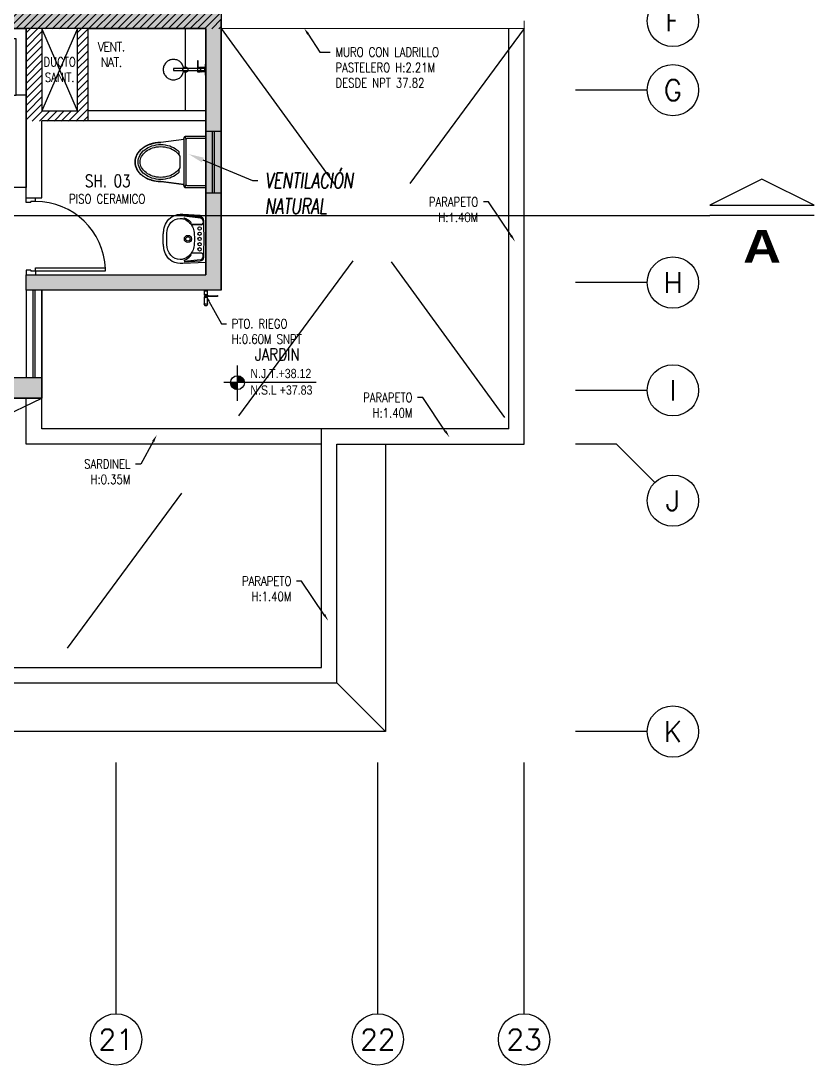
# Model space of a CAD drawing. Header units: millimetres. Extents: x -3 to 53, y -269 to 39.
# Drawn here: x 45.15 to 52.88, y -216.5 to -206.32 of the extents above; entities that cross this region are included whole.
import ezdxf
from ezdxf import colors
from ezdxf.entities.mleader import LeaderData, LeaderLine
from ezdxf.enums import TextEntityAlignment as Align
from ezdxf.math import Vec2, Vec3

# ---------------------------------------------------------------- set-up
doc = ezdxf.new("R2010")
doc.units = ezdxf.units.MM
doc.header["$LTSCALE"] = 15
for name, pattern in [('CENTER', [2, 1.25, -0.25, 0.25, -0.25]), ('HIDDEN2', [0.1875, 0.125, -0.0625]), ('PHANTOM', [63.5, 31.75, -6.35, 6.35, -6.35, 6.35, -6.35]), ('PHANTOM2', [1.25, 0.625, -0.125, 0.125, -0.125, 0.125, -0.125])]:
    doc.linetypes.add(name, pattern=pattern)
doc.layers.get('0').update_dxf_attribs({"color": 250})
for name, color, linetype in [('A-CORTE', 250, 'CENTER'), ('A-EJES', 251, 'PHANTOM'), ('A-EST HATCH', 250, 'Continuous'), ('A-EST PLACAS', 250, 'Continuous'), ('A-EST VIGAS', 250, 'HIDDEN2'), ('A-LINEAS', 250, 'Continuous'), ('A-MOBILIARIO', 250, 'Continuous'), ('A-MURO BAJO', 251, 'Continuous'), ('A-NIVELES-NPT', 252, 'Continuous'), ('A-PROYECCIONES', 250, 'HIDDEN2'), ('A-SANITARIOS', 250, 'Continuous'), ('A-TEXTO-ACABADO PISO', 250, 'Continuous'), ('A-TEXTO-AMBIENTE', 252, 'Continuous'), ('A-TEXTO-INDICACIONES', 250, 'Continuous'), ('A-VIDRIOS', 250, 'Continuous'), ('A_30_Sanitarios', 250, 'Continuous'), ('L3 Equipos y Ductos', 160, 'Continuous'), ('L6 Linea fina', 141, 'Continuous'), ('MURO CF 60', 250, 'Continuous')]:
    doc.layers.add(name, color=color, linetype=linetype)
doc.layers.add('A-MUROS', color=252, linetype='Continuous', lineweight=30)
doc.layers.add('DLP_MURO ALTO', color=250, linetype='Continuous', lineweight=20)
doc.styles.add('JNV ING', font='romans.shx', dxfattribs={"width": 0.7, "oblique": 8, "height": 0.15})
doc.styles.add('R160-75', font='', dxfattribs={"height": 0.6})
doc.styles.add('R80', font='ARIALN.TTF', dxfattribs={"height": 2.03})
doc.styles.add('ROMANS', font='romans.shx', dxfattribs={"width": 0.8})
doc.styles.add('TXT_COTAS', font='romans.shx', dxfattribs={"width": 0.8})
doc.styles.get('R160-75').set_extended_font_data('Arial Black', bold=True)
pattern_1 = [(45, (359.999406, -135.448964), (-0.035355339, 0.035355339), [])]

# ---------------------------------------------------------------- blocks, each defined once
blk = doc.blocks.new('Estruc_AZ')
at = {"layer": 'A-EST HATCH'}
h = blk.add_hatch(color=256, dxfattribs=at)
h.dxf.hatch_style = 1
h.paths.add_polyline_path([(-6.3, -7.6), (-4.7, -7.6), (-4.7, -7.8), (-6.3, -7.8)])
h.paths.add_polyline_path([(-6.3, -0.45), (-4.7, -0.45), (-4.7, -0.65), (-6.3, -0.65)])
h.paths.add_polyline_path([(-16.8, -3.3), (-16.8, -2.8), (-19.2, -2.8), (-19.2, -4.05), (-10.55, -4.05), (-10.55, -4.2), (-19.2, -4.2), (-19.2, -5.45), (-16.8, -5.45), (-16.8, -4.95), (-16.6, -4.95), (-16.6, -7.75), (-16.8, -7.75), (-16.8, -5.6), (-19.3, -5.6), (-19.3, -2.65), (-16.8, -2.65), (-16.8, -0.5), (-16.6, -0.5), (-16.6, -3.3)])
h.paths.add_polyline_path([(-10.5, -7.75), (-10.5, -0.5), (-10.35, -0.5), (-10.35, -2.5), (-8.7, -2.5), (-8.7, -3.149), (-8.85, -3.149), (-8.85, -2.65), (-10.35, -2.65), (-10.35, -7.75)])
h.paths.add_polyline_path([(-2.95, -6.75), (-4.85, -6.75), (-4.85, -6.6), (-3.1, -6.6), (-3.1, -4.2), (-10.3, -4.2), (-10.3, -4.05), (-3.1, -4.05), (-3.1, -1.65), (-4.85, -1.65), (-4.85, -1.5), (-2.95, -1.5)])
at = {"layer": 'A-EST PLACAS'}
for points in [[(-16.8, -3.3), (-16.8, -2.8), (-19.2, -2.8), (-19.2, -4.05), (-10.55, -4.05), (-10.55, -4.2), (-19.2, -4.2), (-19.2, -5.45), (-16.8, -5.45), (-16.8, -4.95), (-16.6, -4.95), (-16.6, -7.75), (-16.8, -7.75), (-16.8, -5.6), (-19.3, -5.6), (-19.3, -2.65), (-16.8, -2.65), (-16.8, -0.5), (-16.6, -0.5), (-16.6, -3.3)], [(-6.3, -0.45), (-4.7, -0.45), (-4.7, -0.65), (-6.3, -0.65)], [(-2.95, -6.75), (-4.85, -6.75), (-4.85, -6.6), (-3.1, -6.6), (-3.1, -4.2), (-10.3, -4.2), (-10.3, -4.05), (-3.1, -4.05), (-3.1, -1.65), (-4.85, -1.65), (-4.85, -1.5), (-2.95, -1.5)], [(-6.3, -7.6), (-4.7, -7.6), (-4.7, -7.8), (-6.3, -7.8)]]:
    blk.add_lwpolyline(points, close=True, dxfattribs=at)
blk.add_lwpolyline([(-10.5, -7.75), (-10.5, -0.5), (-10.35, -0.5), (-10.35, -2.5), (-8.7, -2.5), (-8.7, -3.149), (-8.7, -3.149), (-8.85, -3.149), (-8.85, -2.65), (-10.35, -2.65), (-10.35, -7.75), (-10.5, -7.75)], dxfattribs=at)
at = {"layer": 'A-EST VIGAS'}
for p, q in [((-10.5, -0.5), (-16.6, -0.5)), ((-10.35, -0.5), (-6.3, -0.5)), ((-10.5, -0.7), (-16.6, -0.7)), ((-6.3, -0.65), (-10.35, -0.65)), ((-4.85, -0.65), (-4.85, -1.5)), ((-4.7, -0.65), (-4.7, -1.5)), ((-4.85, -6.75), (-4.85, -7.6)), ((-4.7, -6.75), (-4.7, -7.6)), ((-16.6, -7.55), (-10.5, -7.55)), ((-6.3, -7.6), (-10.35, -7.6)), ((-16.6, -7.75), (-10.5, -7.75)), ((-10.35, -7.75), (-6.3, -7.75))]:
    blk.add_line(p, q, dxfattribs=at)
blk = doc.blocks.new('TEXTO DUCTOS PT')
at = {"layer": 'A-TEXTO-INDICACIONES', "insert": (44.175, -7.4), "char_height": 0.09, "width": 0.4157, "attachment_point": 5, "style": 'ROMANS'}
blk.add_mtext('\\pxsm1,t16;DUCTO SANIT.', dxfattribs=at)
blk = doc.blocks.new('SOFA SEC')
for p, q in [((0, 0.65), (0.1, 0.65)), ((0.1, 0.65), (0.1, 0.1)), ((0.5, 0.65), (0.1, 0.65)), ((0.75, 0.65), (0.75, 0.1)), ((1.4, 0.65), (1.4, 0.1)), ((0.1, 0.1), (2.05, 0.1))]:
    blk.add_line(p, q)
blk.add_lwpolyline([(0.5, 1.55), (0.5, 0.65), (2.05, 0.65), (2.05, 0), (0, 0), (0, 1.55)], close=True)
blk = doc.blocks.new('ducha marsano')
at = {"linetype": 'HIDDEN2', "ltscale": 0.5, "extrusion": (-4.9425e-10, -7.91123e-10, -1)}
for p, q in [((-0.01, 0), (0.01, 0)), ((0.01, 0), (0.01, -0.316)), ((-0.02, -0.08), (-0.02, -0.06)), ((0.021, -0.082), (-0.019, -0.082)), ((-0.015, -0.058), (-0.016, -0.058)), ((-0.01, -0.316), (-0.01, 0)), ((0.022, -0.052), (0, -0.052)), ((0.025, -0.082), (0.021, -0.082)), ((0.022, -0.052), (0.022, -0.063)), ((0.022, -0.068), (0.022, -0.077)), ((0.022, -0.077), (0.025, -0.077)), ((0.025, -0.077), (0.077, -0.077)), ((0.077, -0.082), (0.025, -0.082)), ((0.077, -0.077), (0.082, -0.077)), ((0.082, -0.082), (0.077, -0.082)), ((0.082, -0.077), (0.084, -0.077)), ((0.082, -0.077), (0.082, -0.077)), ((0.084, -0.082), (0.082, -0.082)), ((0.082, -0.082), (0.082, -0.082)), ((0.086, -0.078), (0.086, -0.08)), ((0.01, -0.316), (-0.01, -0.316))]:
    blk.add_line(p, q, dxfattribs=at)
for centre, radius, start, end in [((0.019, -0.08), 0.0015, 270, 360), ((0, -0.046), 0.02, 323.9581, 354.9298), ((0, -0.046), 0.02, 185.0702, 195.2705), ((-0.084, -0.078), 0.0015, 90, 180), ((-0.084, -0.08), 0.0015, 180, 270), ((0, -0.316), 0.1, 95.7392, 84.2608)]:
    blk.add_arc(centre, radius, start, end, dxfattribs=at)
at = {"linetype": 'HIDDEN2', "ltscale": 0.5, "extrusion": (-4.94252e-10, -7.91124e-10, -1)}
blk.add_ellipse((0, -0.052), major_axis=(-0.0225, -0.0095), ratio=0.001448, start_param=0.425436, end_param=1.567366, dxfattribs=at)
at = {"linetype": 'HIDDEN2', "ltscale": 0.5}
for points, degree in [([(-0.031, 0), (0, 0), (0.03, 0)], 2), ([(0.03, 0), (0.041, 0), (0.052, 0)], 2), ([(0.052, 0), (0.052, -0.004), (0.052, -0.008)], 2), ([(-0.053, 0), (-0.053, -0.004), (-0.053, -0.008)], 2), ([(-0.053, 0), (-0.042, 0), (-0.031, 0)], 2), ([(-0.053, -0.008), (-0.053, -0.008), (-0.053, -0.008)], 2), ([(0.03, -0.008), (0, -0.008), (-0.031, -0.008)], 2), ([(-0.022, -0.008), (-0.022, -0.009), (-0.022, -0.011)], 2), ([(-0.021, -0.011), (-0.007, -0.011), (0.007, -0.011), (0.021, -0.011)], 3), ([(-0.02, -0.011), (-0.02, -0.029), (-0.02, -0.048)], 2), ([(-0.02, -0.048), (0, -0.048), (0.02, -0.048)], 2), ([(0.02, -0.011), (0.02, -0.029), (0.02, -0.048)], 2), ([(0.022, -0.008), (0.022, -0.009), (0.022, -0.011)], 2)]:
    blk.add_open_spline(points, degree=degree, dxfattribs=at)
for points, weights in [([(-0.053, -0.008), (-0.053, -0.008), (-0.053, -0.008)], [1, 0.990847086912, 0.982266230892]), ([(-0.052, -0.008), (-0.053, -0.008), (-0.053, -0.008)], [1, 0.707106781193, 1]), ([(-0.022, -0.011), (-0.022, -0.011), (-0.021, -0.011)], [1, 0.70710678154, 1]), ([(-0.02, -0.048), (-0.02, -0.048), (-0.02, -0.048)], [1, 0.707106780138, 1]), ([(0.02, -0.048), (0.02, -0.048), (0.02, -0.048)], [1, 0.707106779703, 1]), ([(0.021, -0.011), (0.021, -0.011), (0.021, -0.011)], [1, 0.992411795776, 1]), ([(0.052, -0.008), (0.052, -0.008), (0.052, -0.008)], [1, 0.992411795771, 1])]:
    blk.add_rational_spline(points, weights, degree=2, dxfattribs=at)
for points, knots in [([(-0.031, -0.008), (-0.033, -0.008), (-0.037, -0.008), (-0.042, -0.008), (-0.046, -0.008), (-0.049, -0.008), (-0.051, -0.008), (-0.052, -0.008), (-0.052, -0.008)], [0, 0, 0, 0, 8.104572, 12.495263, 16.885954, 21.276645, 25.667336, 33.771908, 33.771908, 33.771908, 33.771908]), ([(0.022, -0.068), (0.022, -0.068), (0.022, -0.068), (0.022, -0.068), (0.022, -0.068), (0.022, -0.067), (0.022, -0.067), (0.022, -0.066), (0.022, -0.066), (0.022, -0.065), (0.022, -0.065), (0.022, -0.064), (0.022, -0.064), (0.022, -0.063), (0.022, -0.063), (0.022, -0.063), (0.022, -0.063), (0.022, -0.063)], [0.4148436, 0.4148436, 0.4148436, 0.4148436, 0.5185541, 0.5185541, 0.6222645, 0.6222645, 0.7259759, 0.7259759, 0.8296873, 0.8296873, 0.9333987, 0.9333987, 1.03711, 1.03711, 1.1408205, 1.1408205, 1.2445309, 1.2445309, 1.2445309, 1.2445309]), ([(0.052, -0.008), (0.052, -0.008), (0.051, -0.008), (0.049, -0.008), (0.046, -0.008), (0.042, -0.008), (0.037, -0.008), (0.033, -0.008), (0.03, -0.008)], [0, 0, 0, 0, 8.104572, 12.495263, 16.885954, 21.276645, 25.667336, 33.771908, 33.771908, 33.771908, 33.771908])]:
    blk.add_open_spline(points, degree=3, knots=knots, dxfattribs=at)
for points, weights, degree, knots in [([(0.021, -0.011), (0.021, -0.011), (0.021, -0.011), (0.021, -0.011), (0.021, -0.011), (0.022, -0.011), (0.022, -0.011)], [0.918641037743, 0.918640949346, 0.918640860949, 0.918640772552, 0.789223156395, 0.789223156395, 0.918640772552], 3, [0.1238988, 0.1238988, 0.1238988, 0.1238988, 0.1238993, 0.1238993, 0.1238993, 0.78603, 0.78603, 0.78603, 0.78603]), ([(0.052, -0.008), (0.052, -0.008), (0.052, -0.008), (0.052, -0.008), (0.052, -0.008)], [0.918641037749, 0.918640905153, 0.918640772558, 0.724517853988, 0.918640772558], 2, [0.1238988, 0.1238988, 0.1238988, 0.1238993, 0.1238993, 0.7860311, 0.7860311, 0.7860311])]:
    blk.add_rational_spline(points, weights, degree=degree, knots=knots, dxfattribs=at)
blk = doc.blocks.new('SIFON JET_PLANTA')
for p, q in [((-0.215, 0.218, 0), (-0.44, 0.19, 0)), ((-0.215, -0.23, 0), (-0.215, 0.23, 0)), ((-0.209, 0.244, 0), (-0.192, 0.227, 0)), ((-0.195, 0.25, 0), (0, 0.25, 0)), ((-0.195, -0.22, 0), (-0.195, 0.22, 0)), ((-0.185, 0.23, 0), (0, 0.23, 0)), ((0, 0.25, 0), (0, -0.25, 0)), ((-0.265, 0.072, 0), (-0.265, 0.103, 0)), ((-0.255, -0.056, 0), (-0.255, 0.056, 0)), ((-0.265, -0.103, 0), (-0.265, -0.072, 0)), ((-0.215, -0.218, 0), (-0.44, -0.19, 0)), ((-0.209, -0.244, 0), (-0.192, -0.227, 0)), ((0, -0.25, 0), (-0.195, -0.25, 0)), ((0, -0.23, 0), (-0.185, -0.23, 0))]:
    blk.add_line(p, q)
at = {"extrusion": (-2.64698e-23, 6.61744e-24, -1)}
for p, q in [((-0.432, 0.191, 0), (-0.215, 0.218, 0)), ((-0.215, 0.232, 0), (-0.214, 0.236, 0)), ((-0.215, 0.228, 0), (-0.215, 0.232, 0)), ((-0.215, 0.223, 0), (-0.215, 0.228, 0)), ((-0.215, 0.218, 0), (-0.215, 0.223, 0)), ((-0.214, 0.236, 0), (-0.213, 0.239, 0)), ((-0.213, 0.239, 0), (-0.211, 0.242, 0)), ((-0.211, 0.242, 0), (-0.209, 0.244, 0)), ((-0.209, 0.244, 0), (-0.208, 0.245, 0)), ((-0.208, 0.245, 0), (-0.205, 0.247, 0)), ((-0.205, 0.247, 0), (-0.201, 0.249, 0)), ((-0.201, 0.249, 0), (-0.195, 0.25, 0)), ((-0.195, 0.25, 0), (-0.195, 0.25, 0)), ((-0.195, 0.25, 0), (-0.161, 0.25, 0)), ((-0.161, 0.25, 0), (-0.097, 0.25, 0)), ((-0.097, 0.25, 0), (-0.032, 0.25, 0)), ((-0.032, 0.25, 0), (0, 0.25, 0)), ((0, 0.25, 0), (0, -0.25, 0)), ((-0.653, 0.098, 0), (-0.65, 0.102, 0)), ((-0.65, 0.102, 0), (-0.645, 0.108, 0)), ((-0.645, 0.108, 0), (-0.639, 0.115, 0)), ((-0.639, 0.115, 0), (-0.633, 0.121, 0)), ((-0.633, 0.121, 0), (-0.63, 0.123, 0)), ((-0.63, 0.123, 0), (-0.625, 0.128, 0)), ((-0.625, 0.128, 0), (-0.621, 0.131, 0)), ((-0.621, 0.131, 0), (-0.617, 0.134, 0)), ((-0.617, 0.134, 0), (-0.611, 0.139, 0)), ((-0.611, 0.139, 0), (-0.606, 0.142, 0)), ((-0.606, 0.142, 0), (-0.6, 0.146, 0)), ((-0.6, 0.146, 0), (-0.596, 0.148, 0)), ((-0.596, 0.148, 0), (-0.591, 0.152, 0)), ((-0.591, 0.152, 0), (-0.586, 0.154, 0)), ((-0.586, 0.154, 0), (-0.579, 0.158, 0)), ((-0.579, 0.158, 0), (-0.569, 0.163, 0)), ((-0.569, 0.163, 0), (-0.552, 0.17, 0)), ((-0.552, 0.17, 0), (-0.546, 0.172, 0)), ((-0.546, 0.172, 0), (-0.538, 0.175, 0)), ((-0.538, 0.175, 0), (-0.535, 0.176, 0)), ((-0.535, 0.176, 0), (-0.526, 0.178, 0)), ((-0.526, 0.178, 0), (-0.522, 0.18, 0)), ((-0.522, 0.18, 0), (-0.515, 0.181, 0)), ((-0.515, 0.181, 0), (-0.508, 0.183, 0)), ((-0.508, 0.183, 0), (-0.502, 0.184, 0)), ((-0.502, 0.184, 0), (-0.486, 0.187, 0)), ((-0.486, 0.187, 0), (-0.476, 0.188, 0)), ((-0.476, 0.188, 0), (-0.473, 0.188, 0)), ((-0.473, 0.188, 0), (-0.464, 0.189, 0)), ((-0.464, 0.189, 0), (-0.455, 0.19, 0)), ((-0.455, 0.19, 0), (-0.449, 0.19, 0)), ((-0.449, 0.19, 0), (-0.44, 0.19, 0)), ((-0.44, 0.19, 0), (-0.432, 0.191, 0)), ((-0.69, 0.01, 0), (-0.689, 0.014, 0)), ((-0.69, 0.004, 0), (-0.69, 0.01, 0)), ((-0.69, 0, 0), (-0.69, 0.004, 0)), ((-0.689, 0.019, 0), (-0.688, 0.024, 0)), ((-0.689, 0.014, 0), (-0.689, 0.019, 0)), ((-0.688, 0.024, 0), (-0.687, 0.028, 0)), ((-0.688, 0.024, 0), (-0.688, 0.024, 0)), ((-0.687, 0.031, 0), (-0.685, 0.036, 0)), ((-0.687, 0.028, 0), (-0.687, 0.031, 0)), ((-0.685, 0.036, 0), (-0.684, 0.042, 0)), ((-0.685, 0.036, 0), (-0.685, 0.036, 0)), ((-0.684, 0.042, 0), (-0.682, 0.048, 0)), ((-0.684, 0.042, 0), (-0.684, 0.042, 0)), ((-0.682, 0.048, 0), (-0.68, 0.052, 0)), ((-0.68, 0.052, 0), (-0.679, 0.055, 0)), ((-0.679, 0.055, 0), (-0.678, 0.058, 0)), ((-0.678, 0.058, 0), (-0.674, 0.066, 0)), ((-0.674, 0.066, 0), (-0.672, 0.07, 0)), ((-0.674, 0.066, 0), (-0.674, 0.066, 0)), ((-0.672, 0.07, 0), (-0.671, 0.073, 0)), ((-0.671, 0.073, 0), (-0.669, 0.076, 0)), ((-0.669, 0.076, 0), (-0.667, 0.078, 0)), ((-0.667, 0.078, 0), (-0.665, 0.082, 0)), ((-0.665, 0.082, 0), (-0.663, 0.085, 0)), ((-0.663, 0.085, 0), (-0.661, 0.088, 0)), ((-0.661, 0.088, 0), (-0.657, 0.094, 0)), ((-0.657, 0.094, 0), (-0.653, 0.098, 0)), ((-0.657, 0.094, 0), (-0.657, 0.094, 0)), ((-0.653, 0.098, 0), (-0.653, 0.098, 0)), ((-0.69, -0.007, 0), (-0.69, 0, 0)), ((-0.69, -0.011, 0), (-0.69, -0.007, 0)), ((-0.689, -0.016, 0), (-0.69, -0.011, 0)), ((-0.688, -0.023, 0), (-0.689, -0.016, 0)), ((-0.688, -0.026, 0), (-0.688, -0.023, 0)), ((-0.687, -0.03, 0), (-0.688, -0.026, 0)), ((-0.686, -0.032, 0), (-0.687, -0.03, 0)), ((-0.685, -0.036, 0), (-0.686, -0.032, 0)), ((-0.684, -0.042, 0), (-0.685, -0.036, 0)), ((-0.683, -0.046, 0), (-0.684, -0.042, 0)), ((-0.681, -0.049, 0), (-0.683, -0.046, 0)), ((-0.68, -0.052, 0), (-0.681, -0.049, 0)), ((-0.679, -0.055, 0), (-0.68, -0.052, 0)), ((-0.678, -0.058, 0), (-0.679, -0.055, 0)), ((-0.677, -0.06, 0), (-0.678, -0.058, 0)), ((-0.675, -0.064, 0), (-0.677, -0.06, 0)), ((-0.672, -0.07, 0), (-0.675, -0.064, 0)), ((-0.671, -0.073, 0), (-0.672, -0.07, 0)), ((-0.668, -0.077, 0), (-0.671, -0.073, 0)), ((-0.665, -0.083, 0), (-0.668, -0.077, 0)), ((-0.662, -0.086, 0), (-0.665, -0.083, 0)), ((-0.66, -0.09, 0), (-0.662, -0.086, 0)), ((-0.655, -0.096, 0), (-0.66, -0.09, 0)), ((-0.649, -0.103, 0), (-0.655, -0.096, 0)), ((-0.646, -0.107, 0), (-0.649, -0.103, 0)), ((-0.64, -0.114, 0), (-0.646, -0.107, 0)), ((-0.638, -0.116, 0), (-0.64, -0.114, 0)), ((-0.635, -0.119, 0), (-0.638, -0.116, 0)), ((-0.634, -0.12, 0), (-0.635, -0.119, 0)), ((-0.635, -0.119, 0), (-0.635, -0.119, 0)), ((-0.632, -0.122, 0), (-0.634, -0.12, 0)), ((-0.63, -0.123, 0), (-0.632, -0.122, 0)), ((-0.632, -0.122, 0), (-0.632, -0.122, 0)), ((-0.629, -0.124, 0), (-0.63, -0.123, 0)), ((-0.628, -0.125, 0), (-0.629, -0.124, 0)), ((-0.626, -0.127, 0), (-0.628, -0.125, 0)), ((-0.625, -0.128, 0), (-0.626, -0.127, 0)), ((-0.623, -0.129, 0), (-0.625, -0.128, 0)), ((-0.625, -0.128, 0), (-0.625, -0.128, 0)), ((-0.622, -0.13, 0), (-0.623, -0.129, 0)), ((-0.621, -0.131, 0), (-0.622, -0.13, 0)), ((-0.62, -0.132, 0), (-0.621, -0.131, 0)), ((-0.619, -0.132, 0), (-0.62, -0.132, 0)), ((-0.618, -0.133, 0), (-0.619, -0.132, 0)), ((-0.617, -0.134, 0), (-0.618, -0.133, 0)), ((-0.615, -0.135, 0), (-0.617, -0.134, 0)), ((-0.614, -0.136, 0), (-0.615, -0.135, 0)), ((-0.612, -0.138, 0), (-0.614, -0.136, 0)), ((-0.609, -0.14, 0), (-0.612, -0.138, 0)), ((-0.607, -0.141, 0), (-0.609, -0.14, 0)), ((-0.606, -0.142, 0), (-0.607, -0.141, 0)), ((-0.604, -0.143, 0), (-0.606, -0.142, 0)), ((-0.602, -0.145, 0), (-0.604, -0.143, 0)), ((-0.6, -0.146, 0), (-0.602, -0.145, 0)), ((-0.599, -0.147, 0), (-0.6, -0.146, 0)), ((-0.596, -0.148, 0), (-0.599, -0.147, 0)), ((-0.595, -0.149, 0), (-0.596, -0.148, 0)), ((-0.594, -0.15, 0), (-0.595, -0.149, 0)), ((-0.592, -0.151, 0), (-0.594, -0.15, 0)), ((-0.59, -0.152, 0), (-0.592, -0.151, 0)), ((-0.587, -0.154, 0), (-0.59, -0.152, 0)), ((-0.583, -0.156, 0), (-0.587, -0.154, 0)), ((-0.578, -0.159, 0), (-0.583, -0.156, 0)), ((-0.576, -0.16, 0), (-0.578, -0.159, 0)), ((-0.574, -0.161, 0), (-0.576, -0.16, 0)), ((-0.57, -0.163, 0), (-0.574, -0.161, 0)), ((-0.568, -0.164, 0), (-0.57, -0.163, 0)), ((-0.566, -0.164, 0), (-0.568, -0.164, 0)), ((-0.564, -0.165, 0), (-0.566, -0.164, 0)), ((-0.561, -0.166, 0), (-0.564, -0.165, 0)), ((-0.56, -0.167, 0), (-0.561, -0.166, 0)), ((-0.557, -0.168, 0), (-0.56, -0.167, 0)), ((-0.554, -0.169, 0), (-0.557, -0.168, 0)), ((-0.551, -0.171, 0), (-0.554, -0.169, 0)), ((-0.549, -0.171, 0), (-0.551, -0.171, 0)), ((-0.546, -0.172, 0), (-0.549, -0.171, 0)), ((-0.545, -0.173, 0), (-0.546, -0.172, 0)), ((-0.543, -0.173, 0), (-0.545, -0.173, 0)), ((-0.541, -0.174, 0), (-0.543, -0.173, 0)), ((-0.538, -0.175, 0), (-0.541, -0.174, 0)), ((-0.535, -0.176, 0), (-0.538, -0.175, 0)), ((-0.538, -0.175, 0), (-0.538, -0.175, 0)), ((-0.532, -0.177, 0), (-0.535, -0.176, 0)), ((-0.53, -0.178, 0), (-0.532, -0.177, 0)), ((-0.527, -0.178, 0), (-0.53, -0.178, 0)), ((-0.524, -0.179, 0), (-0.527, -0.178, 0)), ((-0.527, -0.178, 0), (-0.527, -0.178, 0)), ((-0.522, -0.18, 0), (-0.524, -0.179, 0)), ((-0.518, -0.181, 0), (-0.522, -0.18, 0)), ((-0.515, -0.181, 0), (-0.518, -0.181, 0)), ((-0.512, -0.182, 0), (-0.515, -0.181, 0)), ((-0.509, -0.183, 0), (-0.512, -0.182, 0)), ((-0.507, -0.183, 0), (-0.509, -0.183, 0)), ((-0.502, -0.184, 0), (-0.507, -0.183, 0)), ((-0.497, -0.185, 0), (-0.502, -0.184, 0)), ((-0.495, -0.185, 0), (-0.497, -0.185, 0)), ((-0.497, -0.185, 0), (-0.497, -0.185, 0)), ((-0.494, -0.186, 0), (-0.495, -0.185, 0)), ((-0.492, -0.186, 0), (-0.494, -0.186, 0)), ((-0.488, -0.186, 0), (-0.492, -0.186, 0)), ((-0.486, -0.187, 0), (-0.488, -0.186, 0)), ((-0.482, -0.187, 0), (-0.486, -0.187, 0)), ((-0.481, -0.187, 0), (-0.482, -0.187, 0)), ((-0.478, -0.188, 0), (-0.481, -0.187, 0)), ((-0.476, -0.188, 0), (-0.478, -0.188, 0)), ((-0.473, -0.188, 0), (-0.476, -0.188, 0)), ((-0.469, -0.189, 0), (-0.473, -0.188, 0)), ((-0.465, -0.189, 0), (-0.469, -0.189, 0)), ((-0.464, -0.189, 0), (-0.465, -0.189, 0)), ((-0.465, -0.189, 0), (-0.465, -0.189, 0)), ((-0.462, -0.189, 0), (-0.464, -0.189, 0)), ((-0.459, -0.189, 0), (-0.462, -0.189, 0)), ((-0.457, -0.19, 0), (-0.459, -0.189, 0)), ((-0.455, -0.19, 0), (-0.457, -0.19, 0)), ((-0.452, -0.19, 0), (-0.455, -0.19, 0)), ((-0.449, -0.19, 0), (-0.452, -0.19, 0)), ((-0.447, -0.19, 0), (-0.449, -0.19, 0)), ((-0.443, -0.19, 0), (-0.447, -0.19, 0)), ((-0.44, -0.19, 0), (-0.443, -0.19, 0)), ((-0.215, -0.218, 0), (-0.44, -0.19, 0)), ((-0.215, -0.227, 0), (-0.215, -0.218, 0)), ((-0.215, -0.23, 0), (-0.215, -0.227, 0)), ((-0.215, -0.233, 0), (-0.215, -0.23, 0)), ((-0.214, -0.237, 0), (-0.215, -0.233, 0)), ((-0.213, -0.239, 0), (-0.214, -0.237, 0)), ((-0.214, -0.237, 0), (-0.214, -0.237, 0)), ((-0.211, -0.242, 0), (-0.213, -0.239, 0)), ((-0.213, -0.239, 0), (-0.213, -0.239, 0)), ((-0.209, -0.244, 0), (-0.211, -0.242, 0)), ((-0.211, -0.242, 0), (-0.211, -0.242, 0)), ((-0.211, -0.242, 0), (-0.211, -0.242, 0)), ((-0.207, -0.246, 0), (-0.209, -0.244, 0)), ((-0.209, -0.244, 0), (-0.209, -0.244, 0)), ((-0.209, -0.244, 0), (-0.209, -0.244, 0)), ((-0.203, -0.248, 0), (-0.207, -0.246, 0)), ((-0.207, -0.246, 0), (-0.207, -0.246, 0)), ((-0.2, -0.249, 0), (-0.203, -0.248, 0)), ((-0.203, -0.248, 0), (-0.203, -0.248, 0)), ((-0.195, -0.25, 0), (-0.2, -0.249, 0)), ((0, -0.25, 0), (-0.195, -0.25, 0))]:
    blk.add_line(p, q, dxfattribs=at)
at = {"elevation": 0}
for points in [[(-0.265, 0.103, 0.0362), (-0.284, 0.12, 0.08725), (-0.353, 0.156, 0.077598), (-0.44, 0.17, 0.077598), (-0.527, 0.156, 0.08725), (-0.596, 0.12, 0.105601), (-0.644, 0.063, 0.12364), (-0.66, 0, 0.12364), (-0.644, -0.063, 0.105601), (-0.596, -0.12, 0.08725), (-0.527, -0.156, 0.077598), (-0.44, -0.17, 0.077598)], [(-0.255, 0.056, 0.100268), (-0.297, 0.104, 0.08725), (-0.36, 0.137, 0.077598), (-0.44, 0.15, 0.077598), (-0.52, 0.137, 0.08725), (-0.583, 0.104, 0.105601), (-0.627, 0.053, 0.12364), (-0.64, 0, 0.12364), (-0.627, -0.053, 0.105601), (-0.583, -0.104, 0.08725), (-0.52, -0.137, 0.077598), (-0.44, -0.15, 0.077598)], [(-0.44, -0.15, 0.077598), (-0.36, -0.137, 0.08725), (-0.297, -0.104, 0.100268), (-0.255, -0.056, 0.12364)], [(-0.44, -0.17, 0.077598), (-0.353, -0.156, 0.08725), (-0.284, -0.12, 0.0362), (-0.265, -0.103, 0.12364)]]:
    blk.add_lwpolyline(points, format="xyb", dxfattribs=at)
for centre, radius, start, end in [((-0.195, 0.23, 0), 0.02, 90, 180), ((-0.185, 0.22, 0), 0.01, 90, 180), ((-0.494, -0.027, 0), 0.203, 127.2348, 151.4088), ((-0.461, -0.07, 0), 0.257, 107.4741, 127.2348), ((-0.44, -0.138, 0), 0.328, 90, 107.4741), ((-0.544, 0, 0), 0.146, 151.4088, 180), ((-0.544, 0, 0), 0.146, 180, 208.5912), ((-0.494, 0.027, 0), 0.203, 208.5912, 232.7652), ((-0.461, 0.07, 0), 0.257, 232.7652, 252.5259), ((-0.44, 0.138, 0), 0.328, 252.5259, 270), ((-0.195, -0.23, 0), 0.02, 180, 270), ((-0.185, -0.22, 0), 0.01, 180, 270)]:
    blk.add_arc(centre, radius, start, end)
blk = doc.blocks.new('BOWL-ITALGRIF_VARADERO_01')
for p, q in [((-0.203, -0.197), (-0.221, -0.038)), ((0.203, -0.197), (0.221, -0.038)), ((-0.14, -0.208), (-0.142, -0.108)), ((-0.137, -0.205), (-0.137, -0.112)), ((0.138, -0.205), (0.138, -0.112)), ((0.14, -0.208), (0.142, -0.108)), ((-0.175, -0.222), (-0.154, -0.222)), ((0.175, -0.222), (0.154, -0.222))]:
    blk.add_line(p, q)
for points in [[(-0.092, 0.159, -0.02989), (-0.046, 0.165, -0.007822), (0.046, 0.165, -0.02989), (0.092, 0.159, -0.091737), (0.16, 0.134, -0.112496), (0.218, 0.079, -0.147885), (0.24, -0.026), (0.23, -0.25), (-0.23, -0.25), (-0.24, -0.026, -0.147885), (-0.218, 0.079, -0.112496), (-0.16, 0.134, -0.091737)], [(-0.05, -0.136, -0.062677), (-0.105, -0.125, -0.110639), (-0.158, -0.091, -0.120976), (-0.195, -0.034, -0.061198), (-0.2, 0, -0.21707), (-0.159, 0.092, -0.174983), (-0.055, 0.13, -0.010618), (0, 0.131, -0.010618), (0.055, 0.13, -0.174983), (0.159, 0.092, -0.21707), (0.2, 0, -0.061198), (0.195, -0.034, -0.120976), (0.158, -0.091, -0.110639), (0.105, -0.125, -0.062677), (0.05, -0.136, -0.017583), (0, -0.138, -0.017583)]]:
    blk.add_lwpolyline(points, format="xyb", close=True)
for points in [[(-0.222, -0.038), (-0.214, -0.195, 0.390823), (-0.181, -0.229, 0.017524), (0.181, -0.229, 0.390823), (0.214, -0.195), (0.222, -0.038)], [(-0.207, -0.035, 0.005), (-0.206, -0.038, 0.121292), (-0.166, -0.1, 0.007977), (-0.162, -0.103)], [(0.207, -0.035, -0.005), (0.206, -0.038, -0.121292), (0.166, -0.1, -0.007977), (0.162, -0.103)]]:
    blk.add_lwpolyline(points, format="xyb")
for centre, radius in [((0, -0.075), 0.035), ((0, -0.075), 0.0215), ((-0.101, -0.188), 0.0165), ((-0.051, -0.188), 0.0165), ((0, -0.188), 0.0165), ((0.051, -0.188), 0.0165), ((0.102, -0.188), 0.0165)]:
    blk.add_circle(centre, radius)
for centre, radius, start, end in [((-0.158, -0.099), 0.006, 226.6431, 46.6431), ((0.158, -0.099), 0.006, 133.3569, 313.3569), ((-0.175, -0.194), 0.028, 186.3111, 270), ((-0.14, -0.108), 0.002, 54.3619, 181.1374), ((-0.135, -0.112), 0.002, 56.7109, 180), ((0.105, -0.125), 9.094947017729287e-16, 0, 217.6714), ((0.136, -0.112), 0.002, 0, 123.2891), ((0.14, -0.108), 0.002, 358.8626, 125.6381), ((0.175, -0.194), 0.028, 270, 353.6889), ((-0.154, -0.205), 0.017, 270, 0), ((-0.154, -0.208), 0.014, 270, 1.1374), ((0.155, -0.205), 0.017, 180, 270), ((0.154, -0.208), 0.014, 178.8626, 270)]:
    blk.add_arc(centre, radius, start, end)
blk = doc.blocks.new('*U142')
for p, q in [((0.01, 0.705), (0.01, 0.75)), ((0.1, 0.715), (0.055, 0.715)), ((0.055, 0.705), (0.055, 0.715)), ((0.1, 0.715), (0.1, 0.75)), ((0.055, 0.705), (0.01, 0.705)), ((0.055, 0.045), (0.01, 0.045)), ((0.01, 0.045), (0.01, 0)), ((0.055, 0.045), (0.055, 0.035)), ((0.1, 0.035), (0.055, 0.035)), ((0.1, 0.035), (0.1, 0))]:
    blk.add_line(p, q)
blk.add_lwpolyline([(0.78, 0.07), (0.78, 0.035), (0.1, 0.035), (0.1, 0.07)], close=True)
at = {"linetype": 'HIDDEN2'}
blk.add_arc((0.1, 0.034), 0.681, 2.2301, 89.9672, dxfattribs=at)
blk = doc.blocks.new('SIM NIVEL PLANTA')
at = {"linetype": 'Continuous'}
h = blk.add_hatch(dxfattribs=at)
h.set_pattern_fill('_USER', color=256, scale=0.089997, angle=45, style=0, pattern_type=0)
h.set_pattern_definition([(45, (31854.49523, 23864.84028), (-0.06363728001, 0.06363728001), [])])
h.paths.add_polyline_path([(-17.33, 0), (-15.98, 0, 0.409209), (-17.33, 1.33)])
h.paths.add_polyline_path([(-18.68, 0, 0.004279), (-18.68, -0.02, 0.414214), (-17.33, -1.37), (-17.33, 0)])
for p, q in [((-17.33, -3.58), (-17.33, 3.34)), ((-2, 0), (-20, 0))]:
    blk.add_line(p, q)
blk.add_circle((-17.33, -0.02), 1.35, dxfattribs=at)
at = {"style": 'R80'}
blk.add_attdef('N.P.T.+0.00', text='', height=1.8, dxfattribs=at).set_placement((-8.87, 1.77), align=Align.MIDDLE_CENTER)
blk = doc.blocks.new('*U103')
blk.add_line((-5.08, 3), (5.08, 3))
blk.add_lwpolyline([(5.08, 4.02), (-5.08, 4.02), (0, 6.56)], close=True)
at = {"linetype": 'Continuous', "style": 'R160-75'}
blk.add_attdef('A', text='', height=0.3, dxfattribs=at).set_placement((0, 0), align=Align.MIDDLE_CENTER)
blk = doc.blocks.new('Cortes-Elev.')
at = {"layer": 'A-CORTE', "linetype": 'CENTER', "ltscale": 0.5}
blk.add_lwpolyline([(-1.966, 27.228), (51.86, 27.228)], dxfattribs=at)
ref = blk.add_blockref('*U103', (52.368, 26.928), dxfattribs=dict(at, xscale=-0.1000000000000001, yscale=0.1000000000000001, zscale=-0.1000000000000001))
ref.add_attrib('A', 'A', dxfattribs={"layer": '0', "linetype": 'Continuous', "extrusion": (0, 0, -1), "height": 0.32, "style": 'R160-75'}).set_placement((-52.368, 26.928), align=Align.MIDDLE)
blk = doc.blocks.new('Ejes_Torre G')
at = {"layer": 'A-EJES', "linetype": 'PHANTOM2', "ltscale": 0.5}
blk.add_line((50.95, 2.8), (51.324, 2.427), dxfattribs=at)
for points in [[(51.25, 6.25), (50.55, 6.25)], [(51.25, 4.375), (50.55, 4.375)], [(51.25, 3.325), (50.55, 3.325)], [(50.95, 2.8), (50.55, 2.8)], [(51.25, 0), (50.55, 0)], [(46.075, -2.75), (46.075, -0.3)], [(48.625, -2.75), (48.625, -0.3)], [(50.05, -2.75), (50.05, -0.3)]]:
    blk.add_lwpolyline(points, dxfattribs=at)
at = {"layer": 'A-EJES', "linetype": 'Continuous'}
for centre in [(51.5, 6.925), (51.5, 6.25), (51.5, 4.375), (51.5, 3.325), (51.5, 2.25), (51.5, 0), (46.075, -3), (48.625, -3), (50.05, -3)]:
    blk.add_circle(centre, 0.25, dxfattribs=at)
at = {"layer": 'A-EJES', "linetype": 'Continuous', "style": 'ROMANS'}
for s, p in [('F', (51.5, 6.925)), ('G', (51.5, 6.25)), ('H', (51.5, 4.375)), ('I', (51.5, 3.325)), ('J', (51.5, 2.25)), ('K', (51.5, 0))]:
    blk.add_text(s, height=0.2, rotation=0, dxfattribs=at).set_placement(p, align=Align.MIDDLE_CENTER)
for s, p in [('21', (46.075, -3)), ('22', (48.625, -3)), ('23', (50.05, -3))]:
    blk.add_text(s, height=0.2, dxfattribs=at).set_placement(p, align=Align.MIDDLE_CENTER)
blk = doc.blocks.new('Grifo_Jardin_Planta')
for points in [[(-0.016, 0.132), (-0.016, 0.139, -0.414214), (-0.006, 0.149), (0.006, 0.149, -0.414214), (0.016, 0.139), (0.016, 0.135)], [(-0.016, 0.135), (-0.016, 0.132, 0.221072), (-0.012, 0.124, 0.221072)], [(-0.012, 0.124), (-0.012, 0.139, -0.414214), (-0.006, 0.145), (0.006, 0.145, -0.414214), (0.012, 0.139), (0.012, 0.124)], [(0.012, 0.124, 0.197148), (0.016, 0.132), (0.016, 0.135)], [(0.013, 0.05), (0.014, 0.05, -0.041781), (0.015, 0.05), (0.024, 0.05), (0.084, 0.053), (0.11, 0.05, 0.414214), (0.112, 0.052), (0.112, 0.06, 0.414214), (0.11, 0.062), (0.084, 0.06), (0.024, 0.062), (0.015, 0.062, -0.056016), (0.014, 0.062), (0.013, 0.062)]]:
    blk.add_lwpolyline(points, format="xyb")
for points in [[(-0.013, 0.124), (-0.013, 0.063)], [(0.012, 0.063), (0.012, 0.124)], [(-0.013, 0.049), (-0.013, 0.007)], [(0.012, 0.007), (0.012, 0.049)]]:
    blk.add_lwpolyline(points)
blk.add_lwpolyline([(-0.016, 0.007), (0.016, 0.007), (0.016, 0), (-0.016, 0)], close=True)
for radius in [0.0143, 0.00672, 0.00563]:
    blk.add_circle((0, 0.056), radius)
blk = doc.blocks.new('A$C063bd823')
at = {"layer": 'L6 Linea fina'}
ml = blk.add_multileader_mtext('Standard', dxfattribs=at)
ml.set_content('VENTILACIÓN\\PNATURAL', color=12, style='JNV ING')
ml.set_leader_properties(color=256, linetype='ByLayer', lineweight=-1)
ml.build(insert=Vec2(0, 0))
ml.multileader.update_dxf_attribs({"dogleg_length": 0.05, "arrow_head_size": 0.15})
ctx = ml.context
ctx.base_point, ctx.char_height, ctx.arrow_head_size, ctx.landing_gap_size, ctx.plane_origin = Vec3(44.355, -4.031), 0.15, 0.15, 0.07, Vec3(46.095, -4.441)
notes = []
notes.append((ctx, [(1, (1, 1, 0), (44.305, -4.031), (1, 0), 0.05, [(0, [(43.681, -3.773)], 0, [])])]))
ctx.mtext.insert, ctx.mtext.flow_direction = Vec3(44.425, -3.956), 5
for ctx, leaders in notes:
    for number, flags, end, landing, length, lines in leaders:
        leader = LeaderData()
        leader.index, (leader.has_last_leader_line, leader.has_dogleg_vector, leader.attachment_direction) = number, flags
        leader.last_leader_point, leader.dogleg_vector, leader.dogleg_length = Vec3(end), Vec3(landing), length
        for number, points, colour, breaks in lines:
            line = LeaderLine()
            line.index, line.vertices, line.color, line.breaks = number, Vec3.list(points), colors.encode_raw_color(colour), breaks
            leader.lines.append(line)
        ctx.leaders.append(leader)

msp = doc.modelspace()

# ---------------------------------------------------------------- hatches: boundary and pattern name
at = {"layer": 'MURO CF 60'}
h = msp.add_hatch(dxfattribs=at)
h.set_pattern_fill('_USER', color=256, scale=0.05, angle=45, pattern_type=0)
h.set_pattern_definition(pattern_1)
h.paths.add_polyline_path([(47.0994, -206.249), (39.6994, -206.249), (39.6994, -206.399), (47.0994, -206.399)])
h = msp.add_hatch(dxfattribs=at)
h.set_pattern_fill('_USER', color=256, scale=0.05, angle=45, pattern_type=0)
h.set_pattern_definition(pattern_1)
h.paths.add_polyline_path([(45.3494, -207.199), (45.1994, -207.199), (45.1994, -206.399), (45.3494, -206.399)])
h = msp.add_hatch(dxfattribs=at)
h.set_pattern_fill('_USER', color=256, scale=0.05, angle=45, pattern_type=0)
h.set_pattern_definition(pattern_1)
h.paths.add_polyline_path([(45.7994, -206.399), (45.6994, -206.399), (45.6994, -207.199), (45.7994, -207.199)])
h = msp.add_hatch(dxfattribs=at)
h.set_pattern_fill('_USER', color=256, scale=0.05, angle=45, pattern_type=0)
h.set_pattern_definition(pattern_1)
h.paths.add_polyline_path([(45.7994, -207.299), (45.1994, -207.299), (45.1994, -207.199), (45.7994, -207.199)])

# ---------------------------------------------------------------- linework, layer by layer
at = {"layer": 'A-EST VIGAS', "color": 253}
for p, q in [((46.95, -207.3969, 0), (47.1, -207.3969)), ((47.015, -207.9969, 0), (47.015, -207.3969, 0)), ((47.035, -207.9969, 0), (47.035, -207.3969, 0)), ((46.95, -207.9969, 0), (47.1, -207.9969))]:
    msp.add_line(p, q, dxfattribs=at)
at = {"layer": 'A-LINEAS'}
for p, q in [((45.7, -207.197), (45.35, -206.397)), ((45.7, -206.397), (45.35, -207.197)), ((46.75, -206.772), (46.75, -206.397)), ((46.75, -207.197), (46.75, -206.822)), ((48.7, -213.2468), (48.225, -212.7719))]:
    msp.add_line(p, q, dxfattribs=at)
msp.add_lwpolyline([(48.7, -210.4469), (48.7, -213.2468), (34.95, -213.2469), (34.95, -212.7719)], dxfattribs=at)
msp.add_circle((46.75, -206.797, 0), 0.025, dxfattribs=at)
at = {"layer": 'A-MURO BAJO'}
for p, q in [((49.9, -210.2969), (49.9, -206.3969)), ((50.05, -210.4469), (50.05, -206.3969)), ((46.95, -207.197), (45.8, -207.197)), ((46.95, -207.297), (45.8, -207.297)), ((45.2, -208.9469), (45.2, -209.797)), ((45.35, -209.797), (45.35, -208.9469)), ((48.075, -212.6219), (48.075, -210.2969)), ((48.225, -212.7719), (48.225, -210.4469)), ((48.225, -210.4469), (50.05, -210.4469)), ((39.7, -212.6219), (48.075, -212.6219)), ((39.7, -212.7719), (48.225, -212.7719))]:
    msp.add_line(p, q, dxfattribs=at)
for points in [[(48.075, -210.447), (45.2, -210.447), (45.2, -209.997)], [(49.9, -210.2969), (45.35, -210.2969), (45.35, -209.997)]]:
    msp.add_lwpolyline(points, dxfattribs=at)
at = {"layer": 'A-MUROS'}
for p, q in [((47.1, -208.9469), (47.1, -206.3219)), ((45.2, -206.3969), (39.7, -206.3969)), ((45.2, -208.0469), (45.2, -206.3969)), ((45.7, -206.397, 0), (45.35, -206.397, 0)), ((45.35, -206.397, 0), (45.35, -207.197, 0)), ((45.7, -207.197, 0), (45.7, -206.397, 0)), ((45.8, -206.3969), (45.8, -207.297)), ((45.8, -206.397), (46.95, -206.397)), ((46.95, -206.3969), (46.95, -208.7969)), ((45.35, -207.197, 0), (45.7, -207.197, 0)), ((45.8, -207.297), (45.35, -207.297)), ((45.35, -208.0469), (45.35, -207.297)), ((45.2, -208.0469), (45.35, -208.0469, 0)), ((45.2, -208.9469), (45.2, -208.7969)), ((45.2, -208.7969), (46.95, -208.7969, 0)), ((47.1, -208.9469), (45.2, -208.9469)), ((43.75, -209.797), (45.35, -209.797)), ((45.35, -209.9969), (45.35, -209.797)), ((43.75, -209.997), (45.35, -209.9969))]:
    msp.add_line(p, q, dxfattribs=at)
at = {"layer": 'A-PROYECCIONES'}
msp.add_line((47.1, -206.3969), (50.05, -210.4469), dxfattribs=at)
for points in [[(50.05, -206.3969), (45.35, -212.7719)], [(39.625, -212.772), (45.35, -209.9969)], [(40.6, -209.947), (45.35, -212.7719)]]:
    msp.add_lwpolyline(points, dxfattribs=at)
at = {"layer": 'A-VIDRIOS'}
for p, q in [((45.265, -208.9469), (45.265, -209.797)), ((45.285, -209.797), (45.285, -208.9469))]:
    msp.add_line(p, q, dxfattribs=at)
at = {"layer": 'DLP_MURO ALTO'}
for p in [(50.05, -206.3219), (47.1, -206.3969)]:
    msp.add_line(p, (50.05, -206.3969), dxfattribs=at)

# ---------------------------------------------------------------- block references
at = {"layer": 'A-CORTE'}
msp.add_blockref('Cortes-Elev.', (0, -235.4469), dxfattribs=at)
at = {"layer": 'A-MOBILIARIO', "rotation": 179.9995671478981}
msp.add_blockref('SOFA SEC', (45.2, -206.397), dxfattribs=at)
at = {"layer": 'A-MOBILIARIO'}
msp.add_blockref('*U142', (45.19, -208.7969), dxfattribs=at)
at = {"layer": 'A-MURO BAJO'}
msp.add_blockref('Estruc_AZ', (50.05, -202.1969), dxfattribs=at)
at = {"layer": 'A-MUROS'}
msp.add_blockref('Ejes_Torre G', (0, -213.2469), dxfattribs=at)
at = {"layer": 'A-NIVELES-NPT', "xscale": 0.05, "yscale": 0.05, "zscale": 0.05}
msp.add_blockref('SIM NIVEL PLANTA', (48.1234, -209.8463, 0), dxfattribs=at).add_auto_attribs({'N.P.T.+0.00': 'N.J.T.+38.12'})
at = {"layer": 'A-SANITARIOS', "extrusion": (-7.91123e-10, -4.9425e-10, -1), "rotation": 90.00000070035723}
msp.add_blockref('ducha marsano', (-46.95, -206.797, 0), dxfattribs=at)
at = {"layer": 'A-SANITARIOS', "extrusion": (3.60286e-08, -4.49068e-08, -1), "zscale": -1, "rotation": 180.0000013312232}
msp.add_blockref('SIFON JET_PLANTA', (-46.95, -207.6969, 0), dxfattribs=at)
at = {"layer": 'A-SANITARIOS', "rotation": 89.99999999999999}
msp.add_blockref('BOWL-ITALGRIF_VARADERO_01', (46.7, -208.4469, 0), dxfattribs=at)
at = {"layer": 'A-TEXTO-INDICACIONES'}
msp.add_blockref('TEXTO DUCTOS PT', (1.35, -199.3969), dxfattribs=at)
at = {"layer": 'A_30_Sanitarios', "lineweight": 30, "xscale": -1, "rotation": 180.1089308418626}
msp.add_blockref('Grifo_Jardin_Planta', (46.95, -208.9469), dxfattribs=at)
at = {"layer": 'L3 Equipos y Ductos'}
msp.add_blockref('A$C063bd823', (3.1, -203.8469), dxfattribs=at)

# ---------------------------------------------------------------- texts
at = {"layer": 'A-NIVELES-NPT', "insert": (47.3833, -209.8741, 0), "char_height": 0.09, "attachment_point": 1, "style": 'R80'}
msp.add_mtext_dynamic_manual_height_columns('N.S.L +37.83', width=0.609411, gutter_width=12.5, heights=[0], dxfattribs=at)
at = {"layer": 'A-TEXTO-ACABADO PISO', "insert": (45.9879, -208.0112), "char_height": 0.09, "attachment_point": 2, "style": 'ROMANS'}
msp.add_mtext_dynamic_manual_height_columns('PISO CERAMICO', width=1.20225, gutter_width=12.5, heights=[0], dxfattribs=at)
at = {"layer": 'A-TEXTO-AMBIENTE', "style": 'ROMANS', "width": 0.8}
for s, p in [('SH. 03', (45.9932, -207.9409)), ('JARDIN', (47.6449, -209.6326, 0))]:
    msp.add_text(s, height=0.12, dxfattribs=at).set_placement(p, align=Align.CENTER)
at = {"layer": 'A-TEXTO-INDICACIONES', "insert": (46.0282, -206.6495), "char_height": 0.09, "width": 0.4157, "attachment_point": 5, "style": 'ROMANS'}
msp.add_mtext('\\pxsm1,qc,t16;{\\W0.9;\\T0.9;VENT. NAT.}', dxfattribs=at)

# ---------------------------------------------------------------- leaders
at = {"layer": 'A-TEXTO-INDICACIONES'}
ml = msp.add_multileader_mtext('Standard', dxfattribs=at)
ml.set_content('\\pxsm1;MURO CON LADRILLO PASTELERO H:2.21M DESDE NPT 37.82', color=256, style='TXT_COTAS')
ml.set_leader_properties(color=256)
ml.build(insert=Vec2(0, 0))
ml.multileader.update_dxf_attribs({"dogleg_length": 0.05, "arrow_head_size": 0.07})
ctx = ml.context
ctx.base_point, ctx.char_height, ctx.arrow_head_size, ctx.landing_gap_size, ctx.plane_origin = Vec3(48.1619, -206.6265), 0.09, 0.07, 0.05, Vec3(47.9579, -207.1653)
notes = []
notes.append((ctx, [(0, (1, 1, 0), (48.0604, -206.6265), (1, 0), 0.1015, [(0, [(47.9076, -206.3925)], 0, [])])]))
ctx.mtext.insert, ctx.mtext.width, ctx.mtext.defined_height, ctx.mtext.flow_direction = Vec3(48.2119, -206.5815), 1.401215, 0.8046, 5
ml = msp.add_multileader_mtext('Standard', dxfattribs=at)
ml.set_content('\\pxsm1;PARAPETO\\P\\pt16;H:1.40M', color=256, style='TXT_COTAS')
ml.set_leader_properties(color=256)
ml.build(insert=Vec2(0, 0))
ml.multileader.update_dxf_attribs({"dogleg_length": 0.05, "arrow_head_size": 0.07})
ctx = ml.context
ctx.base_point, ctx.char_height, ctx.arrow_head_size, ctx.landing_gap_size, ctx.plane_origin = Vec3(49.0427, -208.086), 0.09, 0.07, 0.05, Vec3(50.0973, -208.1629)
ctx.text_align_type = 2
notes.append((ctx, [(0, (1, 1, 0), (49.7036, -208.086), (-1, 0), 0.05, [(0, [(49.9622, -208.4718)], 0, [])])]))
ctx.mtext.insert, ctx.mtext.width, ctx.mtext.defined_height, ctx.mtext.alignment, ctx.mtext.flow_direction = Vec3(49.6036, -208.041), 1.024058, 0.5146, 3, 5
ml = msp.add_multileader_mtext('Standard', dxfattribs=at)
ml.set_content('\\pxsm1,t16;PTO. RIEGO H:0.60M SNPT', color=256, style='TXT_COTAS')
ml.set_leader_properties(color=256)
ml.build(insert=Vec2(0, 0))
ml.multileader.update_dxf_attribs({"dogleg_length": 0.05, "arrow_head_size": 0.07})
ctx = ml.context
ctx.base_point, ctx.char_height, ctx.arrow_head_size, ctx.landing_gap_size, ctx.plane_origin = Vec3(47.151, -209.2731), 0.09, 0.07, 0.05, Vec3(48.1743, -209.3002)
notes.append((ctx, [(1, (1, 1, 0), (47.101, -209.2731), (1, 0), 0.05, [(0, [(46.9447, -208.9913)], 0, [])])]))
ctx.mtext.insert, ctx.mtext.width, ctx.mtext.defined_height, ctx.mtext.flow_direction = Vec3(47.201, -209.2281), 0.885195, 0.5146, 5
ml = msp.add_multileader_mtext('Standard', dxfattribs=at)
ml.set_content('\\pxsm1;PARAPETO\\P\\pt16;H:1.40M', color=256, style='TXT_COTAS')
ml.set_leader_properties(color=256)
ml.build(insert=Vec2(0, 0))
ml.multileader.update_dxf_attribs({"dogleg_length": 0.05, "arrow_head_size": 0.07})
ctx = ml.context
ctx.base_point, ctx.char_height, ctx.arrow_head_size, ctx.landing_gap_size, ctx.plane_origin = Vec3(48.4022, -209.9915), 0.09, 0.07, 0.05, Vec3(49.4568, -210.0684)
ctx.text_align_type = 2
notes.append((ctx, [(0, (1, 1, 0), (49.0631, -209.9915), (-1, 0), 0.05, [(0, [(49.3217, -210.3774)], 0, [])])]))
ctx.mtext.insert, ctx.mtext.width, ctx.mtext.defined_height, ctx.mtext.alignment, ctx.mtext.flow_direction = Vec3(48.9631, -209.9465), 1.024058, 0.5146, 3, 5
ml = msp.add_multileader_mtext('Standard', dxfattribs=at)
ml.set_content('\\pxsm1,t16;SARDINEL H:0.35M', color=256, style='TXT_COTAS')
ml.set_leader_properties(color=256)
ml.build(insert=Vec2(0, 0))
ml.multileader.update_dxf_attribs({"dogleg_length": 0.05, "arrow_head_size": 0.07})
ctx = ml.context
ctx.base_point, ctx.char_height, ctx.arrow_head_size, ctx.landing_gap_size, ctx.plane_origin = Vec3(45.6775, -210.6398), 0.09, 0.07, 0.05, Vec3(45.2411, -210.6669)
ctx.text_align_type = 2
notes.append((ctx, [(1, (1, 1, 0), (46.3144, -210.6398), (-1, 0), 0.05, [(0, [(46.4706, -210.358)], 0, [])])]))
ctx.mtext.insert, ctx.mtext.width, ctx.mtext.defined_height, ctx.mtext.alignment, ctx.mtext.flow_direction = Vec3(46.2144, -210.5948), 0.570987, 0.5146, 3, 5
ml = msp.add_multileader_mtext('Standard', dxfattribs=at)
ml.set_content('\\pxsm1;PARAPETO\\P\\pt16;H:1.40M', color=256, style='TXT_COTAS')
ml.set_leader_properties(color=256)
ml.build(insert=Vec2(0, 0))
ml.multileader.update_dxf_attribs({"dogleg_length": 0.05, "arrow_head_size": 0.07})
ctx = ml.context
ctx.base_point, ctx.char_height, ctx.arrow_head_size, ctx.landing_gap_size, ctx.plane_origin = Vec3(47.2221, -211.7805, 0), 0.09, 0.07, 0.05, Vec3(48.2767, -211.8574, 0)
ctx.text_align_type = 2
notes.append((ctx, [(0, (1, 1, 0), (47.883, -211.7805, 0), (-1, 0), 0.05, [(0, [(48.1416, -212.1663, 0)], 0, [])])]))
ctx.mtext.insert, ctx.mtext.width, ctx.mtext.defined_height, ctx.mtext.alignment, ctx.mtext.flow_direction = Vec3(47.783, -211.7355, 0), 1.024058, 0.5146, 3, 5
for ctx, leaders in notes:
    for number, flags, end, landing, length, lines in leaders:
        leader = LeaderData()
        leader.index, (leader.has_last_leader_line, leader.has_dogleg_vector, leader.attachment_direction) = number, flags
        leader.last_leader_point, leader.dogleg_vector, leader.dogleg_length = Vec3(end), Vec3(landing), length
        for number, points, colour, breaks in lines:
            line = LeaderLine()
            line.index, line.vertices, line.color, line.breaks = number, Vec3.list(points), colors.encode_raw_color(colour), breaks
            leader.lines.append(line)
        ctx.leaders.append(leader)

doc.saveas('drawing.dxf')
